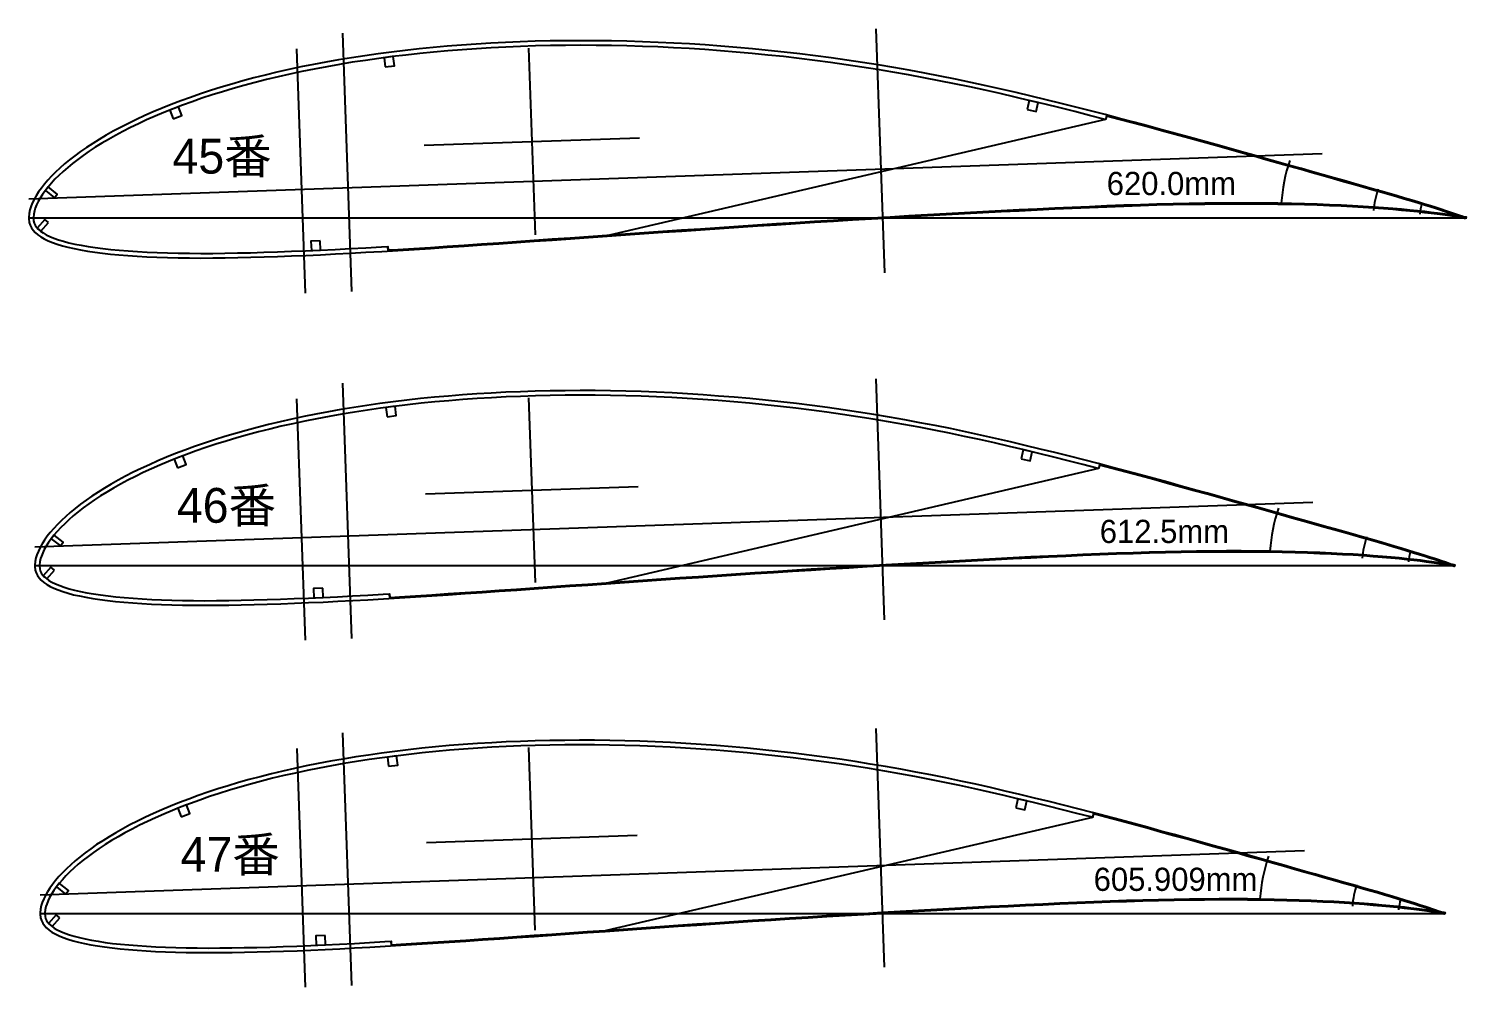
# Model space of a CAD drawing. Header units: metres. Extents: x -217 to 403, y -3621 to 82.
# Drawn here: x -217 to 403, y -332 to 82 of the extents above; entities that cross this region are included whole.
import ezdxf

# ---------------------------------------------------------------- set-up
doc = ezdxf.new("R2010")
doc.units = ezdxf.units.M
for name, color, linetype in [('FoilLayer', 7, 'Continuous'), ('RefFoilLayer', 7, 'Continuous'), ('StringerLayer', 7, 'Continuous'), ('SubLayer', 7, 'Continuous'), ('TextLayer', 7, 'Continuous')]:
    doc.layers.add(name, color=color, linetype=linetype)
doc.styles.add('MSゴシック', font='bigfont')

msp = doc.modelspace()

# ---------------------------------------------------------------- linework, layer by layer
at = {"layer": 'FoilLayer'}
for p, q in [((248, 44.34), (247.49, 42.4)), ((247.49, 42.4), (31, -8.04)), ((-62, -14.31), (-62.12, -12.31)), ((244.49, -108.13), (30.62, -157.94)), ((245, -106.2), (244.49, -108.13)), ((-61.25, -164.14), (-61.37, -162.14)), ((241.86, -258.61), (30.3, -307.85)), ((242.36, -256.67), (241.86, -258.61)), ((-60.59, -313.98), (-60.71, -311.99))]:
    msp.add_line(p, q, dxfattribs=at)
for points in [[(402.85, -0.39), (402.73, -0.35), (402.36, -0.23), (401.78, -0.02), (400.98, 0.26), (399.98, 0.6), (398.77, 1.02), (397.37, 1.49), (395.77, 2.02), (393.99, 2.62), (392.02, 3.25), (389.86, 3.95), (387.52, 4.69), (385, 5.47), (382.29, 6.3), (379.41, 7.17), (376.35, 8.08), (373.13, 9.04), (369.72, 10.03), (366.15, 11.06), (362.4, 12.12), (358.49, 13.24), (354.42, 14.39), (350.19, 15.59), (345.82, 16.83), (341.3, 18.11), (336.63, 19.42), (331.84, 20.78), (326.91, 22.17), (321.87, 23.59), (316.7, 25.04), (311.4, 26.53), (306, 28.04), (300.5, 29.58), (294.91, 31.14), (289.22, 32.72), (283.43, 34.31), (277.56, 35.92), (271.62, 37.55), (265.61, 39.2), (259.53, 40.83), (253.39, 42.46), (247.89, 43.9), (247.49, 42.4), (246.79, 42.59), (240.53, 44.2), (234.23, 45.81), (227.88, 47.39), (221.46, 48.96), (215.01, 50.51), (208.52, 52.05), (202.01, 53.56), (195.49, 55.03), (188.95, 56.46), (182.38, 57.83), (175.76, 59.15), (169.13, 60.43), (162.47, 61.66), (155.8, 62.84), (149.1, 63.96), (142.38, 65.02), (135.64, 66.03), (128.89, 66.98), (122.13, 67.88), (115.35, 68.72), (108.58, 69.51), (101.79, 70.22), (95, 70.89), (88.21, 71.5), (81.42, 72.05), (74.64, 72.55), (67.89, 72.99), (61.14, 73.37), (54.4, 73.68), (47.69, 73.94), (40.99, 74.14), (34.34, 74.29), (27.71, 74.38), (21.13, 74.4), (14.56, 74.36), (8.02, 74.27), (1.55, 74.13), (-4.89, 73.92), (-11.26, 73.66), (-17.59, 73.34), (-23.87, 72.95), (-30.1, 72.51), (-36.27, 72.03), (-42.35, 71.49), (-48.37, 70.89), (-54.33, 70.22), (-60.22, 69.51), (-66.03, 68.74), (-71.77, 67.92), (-77.42, 67.07), (-82.98, 66.15), (-88.45, 65.18), (-93.85, 64.16), (-99.15, 63.1), (-104.36, 61.98), (-109.47, 60.84), (-114.46, 59.65), (-119.37, 58.4), (-124.17, 57.11), (-128.88, 55.77), (-133.47, 54.41), (-137.95, 53), (-142.32, 51.56), (-146.58, 50.09), (-150.72, 48.57), (-154.76, 47.03), (-158.68, 45.46), (-162.48, 43.87), (-166.14, 42.25), (-169.69, 40.6), (-173.11, 38.94), (-176.42, 37.25), (-179.59, 35.56), (-182.64, 33.85), (-185.54, 32.15), (-188.31, 30.42), (-190.95, 28.68), (-193.48, 26.93), (-195.86, 25.19), (-198.11, 23.46), (-200.2, 21.74), (-202.16, 20.02), (-203.99, 18.3), (-205.68, 16.6), (-207.24, 14.91), (-208.66, 13.26), (-209.94, 11.63), (-211.07, 10.05), (-212.06, 8.53), (-212.91, 7.02), (-213.59, 5.63), (-214.18, 4.12), (-214.57, 3.04), (-214.85, 1.62), (-215, 0.19), (-215.01, -0.1), (-214.9, -1.35), (-214.63, -2.25), (-214.23, -3.11), (-213.62, -4), (-212.87, -4.87), (-211.93, -5.71), (-210.83, -6.51), (-209.52, -7.28), (-207.95, -8.01), (-206.15, -8.73), (-204.13, -9.44), (-201.98, -10.11), (-199.64, -10.74), (-197.09, -11.31), (-194.34, -11.85), (-191.4, -12.36), (-188.3, -12.85), (-185.03, -13.28), (-181.58, -13.65), (-177.93, -13.98), (-174.09, -14.29), (-170.1, -14.58), (-165.96, -14.82), (-161.66, -15), (-157.18, -15.13), (-152.51, -15.23), (-147.7, -15.3), (-142.74, -15.34), (-137.64, -15.32), (-132.36, -15.25), (-126.91, -15.15), (-121.31, -15.03), (-115.59, -14.88), (-109.73, -14.69), (-103.72, -14.45), (-97.55, -14.18), (-91.25, -13.9), (-84.83, -13.6), (-78.31, -13.26), (-71.65, -12.88), (-64.85, -12.47), (-62.12, -12.31), (-62.03, -13.86), (-57.84, -13.61), (-50.82, -13.19), (-43.71, -12.75), (-36.49, -12.26), (-29.16, -11.75), (-21.73, -11.25), (-14.22, -10.75), (-6.63, -10.23), (1.03, -9.68), (8.78, -9.13), (16.6, -8.58), (24.49, -8.04), (32.41, -7.49), (40.39, -6.92), (48.44, -6.35), (56.53, -5.79), (64.64, -5.24), (72.78, -4.69), (80.93, -4.13), (89.13, -3.57), (97.35, -3.04), (105.56, -2.52), (113.75, -2.01), (121.94, -1.48), (130.14, -0.96), (138.32, -0.47), (146.48, 0), (154.58, 0.47), (162.66, 0.95), (170.72, 1.42), (178.73, 1.86), (186.68, 2.28), (194.57, 2.7), (202.41, 3.13), (210.2, 3.53), (217.92, 3.9), (225.56, 4.26), (233.11, 4.61), (240.6, 4.95), (248.01, 5.26), (255.33, 5.53), (262.54, 5.76), (269.63, 5.99), (276.64, 6.18), (283.53, 6.32), (290.28, 6.41), (296.88, 6.48), (303.34, 6.52), (309.67, 6.53), (315.84, 6.48), (321.84, 6.4), (327.65, 6.3), (333.3, 6.17), (338.77, 6.01), (344.05, 5.81), (349.12, 5.58), (353.99, 5.34), (358.67, 5.08), (363.15, 4.8), (367.39, 4.47), (371.41, 4.14), (375.18, 3.81), (378.75, 3.49), (382.07, 3.15), (385.17, 2.81), (388.01, 2.47), (390.61, 2.14), (392.96, 1.83), (395.06, 1.55), (396.92, 1.29), (398.53, 1.06), (399.9, 0.86), (401.02, 0.69), (401.91, 0.56), (402.54, 0.46), (402.94, 0.4), (403.08, 0.37)], [(397.98, -150.39), (397.86, -150.35), (397.49, -150.23), (396.92, -150.03), (396.13, -149.75), (395.14, -149.41), (393.95, -149), (392.56, -148.53), (390.98, -148.01), (389.22, -147.42), (387.27, -146.79), (385.15, -146.1), (382.83, -145.38), (380.34, -144.61), (377.66, -143.78), (374.82, -142.92), (371.8, -142.02), (368.61, -141.08), (365.25, -140.1), (361.72, -139.08), (358.02, -138.03), (354.15, -136.93), (350.13, -135.79), (345.96, -134.6), (341.64, -133.38), (337.17, -132.12), (332.56, -130.82), (327.82, -129.48), (322.96, -128.11), (317.97, -126.7), (312.86, -125.26), (307.63, -123.8), (302.3, -122.31), (296.86, -120.78), (291.34, -119.24), (285.72, -117.68), (280, -116.11), (274.2, -114.52), (268.33, -112.91), (262.39, -111.28), (256.39, -109.67), (250.32, -108.06), (244.89, -106.63), (244.49, -108.13), (243.8, -107.95), (237.62, -106.35), (231.39, -104.77), (225.12, -103.2), (218.78, -101.66), (212.4, -100.13), (205.99, -98.6), (199.57, -97.11), (193.12, -95.66), (186.66, -94.25), (180.17, -92.9), (173.63, -91.59), (167.08, -90.32), (160.5, -89.11), (153.91, -87.95), (147.29, -86.84), (140.66, -85.79), (134, -84.79), (127.32, -83.85), (120.65, -82.97), (113.96, -82.14), (107.26, -81.36), (100.56, -80.65), (93.85, -80), (87.14, -79.39), (80.44, -78.85), (73.74, -78.35), (67.06, -77.92), (60.4, -77.55), (53.75, -77.23), (47.11, -76.98), (40.5, -76.78), (33.93, -76.63), (27.38, -76.54), (20.87, -76.52), (14.38, -76.56), (7.93, -76.65), (1.53, -76.79), (-4.83, -77), (-11.12, -77.25), (-17.38, -77.58), (-23.58, -77.95), (-29.74, -78.39), (-35.83, -78.87), (-41.84, -79.4), (-47.78, -79.99), (-53.67, -80.65), (-59.48, -81.36), (-65.23, -82.12), (-70.9, -82.92), (-76.48, -83.77), (-81.97, -84.67), (-87.38, -85.63), (-92.71, -86.64), (-97.95, -87.69), (-103.1, -88.79), (-108.14, -89.92), (-113.07, -91.1), (-117.92, -92.33), (-122.66, -93.61), (-127.31, -94.93), (-131.85, -96.27), (-136.28, -97.66), (-140.59, -99.08), (-144.8, -100.54), (-148.89, -102.04), (-152.88, -103.57), (-156.75, -105.12), (-160.5, -106.69), (-164.12, -108.28), (-167.62, -109.91), (-171.01, -111.55), (-174.28, -113.22), (-177.41, -114.89), (-180.42, -116.58), (-183.29, -118.26), (-186.02, -119.97), (-188.63, -121.68), (-191.12, -123.42), (-193.48, -125.13), (-195.69, -126.84), (-197.77, -128.54), (-199.7, -130.24), (-201.5, -131.94), (-203.17, -133.62), (-204.71, -135.29), (-206.11, -136.91), (-207.38, -138.52), (-208.5, -140.08), (-209.47, -141.59), (-210.31, -143.08), (-210.98, -144.44), (-211.57, -145.94), (-211.95, -147), (-212.23, -148.4), (-212.37, -149.82), (-212.38, -150.1), (-212.28, -151.33), (-212.01, -152.21), (-211.62, -153.06), (-211.02, -153.94), (-210.28, -154.79), (-209.36, -155.62), (-208.27, -156.41), (-206.98, -157.17), (-205.43, -157.89), (-203.65, -158.6), (-201.66, -159.3), (-199.53, -159.97), (-197.22, -160.59), (-194.7, -161.15), (-191.99, -161.68), (-189.08, -162.19), (-186.02, -162.67), (-182.79, -163.09), (-179.38, -163.46), (-175.77, -163.79), (-171.98, -164.1), (-168.04, -164.38), (-163.96, -164.61), (-159.7, -164.79), (-155.28, -164.92), (-150.67, -165.02), (-145.91, -165.1), (-141.01, -165.13), (-135.97, -165.11), (-130.76, -165.04), (-125.38, -164.94), (-119.84, -164.83), (-114.19, -164.68), (-108.4, -164.48), (-102.47, -164.25), (-96.38, -163.98), (-90.15, -163.71), (-83.81, -163.41), (-77.36, -163.08), (-70.79, -162.7), (-64.07, -162.3), (-61.37, -162.14), (-61.28, -163.69), (-57.14, -163.44), (-50.21, -163.03), (-43.18, -162.59), (-36.05, -162.1), (-28.81, -161.61), (-21.47, -161.11), (-14.05, -160.62), (-6.55, -160.1), (1.02, -159.56), (8.67, -159.01), (16.4, -158.47), (24.19, -157.94), (32.02, -157.39), (39.9, -156.83), (47.85, -156.26), (55.84, -155.71), (63.86, -155.17), (71.9, -154.63), (79.95, -154.08), (88.05, -153.53), (96.17, -152.99), (104.28, -152.48), (112.37, -151.98), (120.47, -151.46), (128.57, -150.95), (136.65, -150.46), (144.71, -149.99), (152.71, -149.53), (160.69, -149.05), (168.65, -148.6), (176.57, -148.16), (184.42, -147.74), (192.21, -147.33), (199.96, -146.9), (207.65, -146.51), (215.29, -146.14), (222.83, -145.79), (230.29, -145.44), (237.69, -145.1), (245.01, -144.8), (252.24, -144.53), (259.36, -144.3), (266.37, -144.08), (273.29, -143.89), (280.1, -143.75), (286.77, -143.66), (293.29, -143.6), (299.67, -143.55), (305.93, -143.55), (312.02, -143.59), (317.95, -143.67), (323.69, -143.77), (329.27, -143.9), (334.67, -144.06), (339.89, -144.26), (344.9, -144.48), (349.71, -144.72), (354.33, -144.98), (358.76, -145.26), (362.95, -145.58), (366.91, -145.9), (370.65, -146.23), (374.17, -146.55), (377.45, -146.88), (380.51, -147.22), (383.32, -147.55), (385.88, -147.88), (388.21, -148.18), (390.28, -148.46), (392.12, -148.72), (393.71, -148.95), (395.06, -149.14), (396.17, -149.31), (397.05, -149.45), (397.67, -149.54), (398.07, -149.6), (398.21, -149.62)], [(393.69, -300.39), (393.58, -300.35), (393.21, -300.23), (392.64, -300.03), (391.86, -299.76), (390.88, -299.42), (389.7, -299.01), (388.34, -298.55), (386.77, -298.03), (385.03, -297.45), (383.11, -296.83), (381, -296.15), (378.71, -295.43), (376.25, -294.67), (373.6, -293.86), (370.78, -293), (367.8, -292.11), (364.64, -291.18), (361.32, -290.21), (357.82, -289.2), (354.16, -288.16), (350.34, -287.07), (346.36, -285.95), (342.23, -284.77), (337.96, -283.56), (333.54, -282.32), (328.98, -281.03), (324.29, -279.7), (319.48, -278.35), (314.55, -276.95), (309.5, -275.54), (304.32, -274.09), (299.04, -272.61), (293.67, -271.1), (288.2, -269.57), (282.64, -268.03), (276.99, -266.48), (271.25, -264.9), (265.44, -263.31), (259.57, -261.7), (253.63, -260.11), (247.63, -258.52), (242.25, -257.11), (241.86, -258.61), (241.17, -258.42), (235.06, -256.85), (228.9, -255.28), (222.69, -253.73), (216.42, -252.2), (210.11, -250.68), (203.77, -249.18), (197.41, -247.7), (191.04, -246.26), (184.65, -244.87), (178.22, -243.53), (171.76, -242.24), (165.28, -240.99), (158.77, -239.78), (152.25, -238.64), (145.7, -237.54), (139.14, -236.5), (132.55, -235.52), (125.95, -234.59), (119.35, -233.71), (112.73, -232.89), (106.11, -232.12), (99.48, -231.42), (92.84, -230.77), (86.2, -230.17), (79.57, -229.63), (72.95, -229.15), (66.34, -228.72), (59.75, -228.35), (53.17, -228.04), (46.6, -227.79), (40.06, -227.59), (33.56, -227.44), (27.08, -227.36), (20.65, -227.33), (14.23, -227.37), (7.84, -227.46), (1.51, -227.6), (-4.78, -227.8), (-11, -228.06), (-17.19, -228.38), (-23.33, -228.75), (-29.42, -229.18), (-35.44, -229.66), (-41.39, -230.18), (-47.26, -230.77), (-53.09, -231.42), (-58.84, -232.12), (-64.52, -232.87), (-70.13, -233.67), (-75.65, -234.5), (-81.08, -235.4), (-86.43, -236.34), (-91.71, -237.34), (-96.89, -238.38), (-101.98, -239.47), (-106.97, -240.59), (-111.85, -241.75), (-116.64, -242.97), (-121.33, -244.23), (-125.94, -245.54), (-130.42, -246.87), (-134.8, -248.24), (-139.07, -249.65), (-143.23, -251.1), (-147.28, -252.58), (-151.23, -254.09), (-155.06, -255.62), (-158.76, -257.17), (-162.35, -258.75), (-165.81, -260.36), (-169.16, -261.98), (-172.39, -263.63), (-175.49, -265.29), (-178.47, -266.96), (-181.3, -268.62), (-184.01, -270.31), (-186.59, -272.01), (-189.05, -273.72), (-191.38, -275.42), (-193.57, -277.11), (-195.62, -278.79), (-197.53, -280.47), (-199.32, -282.15), (-200.97, -283.81), (-202.49, -285.46), (-203.88, -287.07), (-205.13, -288.66), (-206.24, -290.2), (-207.2, -291.69), (-208.03, -293.16), (-208.69, -294.51), (-209.27, -295.99), (-209.65, -297.04), (-209.93, -298.42), (-210.07, -299.82), (-210.08, -300.09), (-209.97, -301.31), (-209.71, -302.18), (-209.32, -303.02), (-208.73, -303.88), (-208, -304.72), (-207.09, -305.54), (-206.02, -306.33), (-204.74, -307.07), (-203.21, -307.79), (-201.45, -308.49), (-199.48, -309.18), (-197.37, -309.84), (-195.09, -310.45), (-192.6, -311.01), (-189.92, -311.54), (-187.04, -312.04), (-184.01, -312.51), (-180.82, -312.93), (-177.45, -313.3), (-173.88, -313.62), (-170.13, -313.92), (-166.23, -314.2), (-162.19, -314.43), (-157.98, -314.61), (-153.61, -314.74), (-149.05, -314.84), (-144.34, -314.91), (-139.5, -314.94), (-134.51, -314.92), (-129.35, -314.86), (-124.03, -314.76), (-118.55, -314.65), (-112.96, -314.5), (-107.24, -314.31), (-101.37, -314.08), (-95.34, -313.81), (-89.18, -313.54), (-82.91, -313.24), (-76.53, -312.92), (-70.03, -312.55), (-63.38, -312.15), (-60.71, -311.99), (-60.62, -313.54), (-56.52, -313.29), (-49.67, -312.88), (-42.72, -312.45), (-35.67, -311.97), (-28.5, -311.48), (-21.24, -310.98), (-13.89, -310.5), (-6.48, -309.99), (1, -309.45), (8.58, -308.91), (16.23, -308.37), (23.93, -307.85), (31.68, -307.31), (39.47, -306.75), (47.33, -306.19), (55.24, -305.65), (63.17, -305.11), (71.12, -304.57), (79.09, -304.03), (87.1, -303.48), (95.13, -302.96), (103.16, -302.45), (111.17, -301.95), (119.17, -301.44), (127.18, -300.93), (135.18, -300.45), (143.15, -299.99), (151.07, -299.53), (158.96, -299.06), (166.84, -298.61), (174.67, -298.18), (182.44, -297.76), (190.15, -297.35), (197.81, -296.93), (205.42, -296.54), (212.97, -296.18), (220.43, -295.83), (227.81, -295.48), (235.13, -295.15), (242.37, -294.85), (249.52, -294.59), (256.57, -294.36), (263.51, -294.14), (270.35, -293.95), (277.08, -293.81), (283.69, -293.72), (290.13, -293.66), (296.45, -293.62), (302.63, -293.61), (308.67, -293.65), (314.53, -293.73), (320.21, -293.84), (325.72, -293.96), (331.07, -294.12), (336.23, -294.32), (341.19, -294.54), (345.95, -294.77), (350.52, -295.02), (354.9, -295.3), (359.04, -295.62), (362.97, -295.94), (366.66, -296.26), (370.14, -296.58), (373.39, -296.91), (376.41, -297.24), (379.2, -297.57), (381.73, -297.89), (384.03, -298.2), (386.08, -298.48), (387.9, -298.73), (389.47, -298.95), (390.81, -299.15), (391.91, -299.31), (392.78, -299.45), (393.39, -299.54), (393.79, -299.6), (393.92, -299.62)]]:
    msp.add_lwpolyline(points, close=True, dxfattribs=at)
at = {"layer": 'RefFoilLayer'}
for points in [[(403, 0.03), (402.88, 0.07), (402.51, 0.2), (401.93, 0.4), (401.13, 0.68), (400.12, 1.03), (398.91, 1.44), (397.51, 1.92), (395.91, 2.45), (394.13, 3.04), (392.16, 3.68), (390, 4.38), (387.65, 5.12), (385.13, 5.9), (382.42, 6.73), (379.54, 7.6), (376.48, 8.51), (373.25, 9.47), (369.85, 10.46), (366.27, 11.49), (362.53, 12.56), (358.61, 13.67), (354.54, 14.82), (350.32, 16.03), (345.95, 17.26), (341.42, 18.54), (336.76, 19.85), (331.96, 21.21), (327.04, 22.6), (321.99, 24.03), (316.82, 25.48), (311.52, 26.96), (306.12, 28.47), (300.62, 30.02), (295.03, 31.58), (289.34, 33.15), (283.55, 34.75), (277.68, 36.36), (271.74, 37.99), (265.72, 39.63), (259.65, 41.26), (253.5, 42.89), (247.29, 44.52), (241.03, 46.14), (234.71, 47.75), (228.35, 49.33), (221.93, 50.9), (215.47, 52.45), (208.97, 54), (202.45, 55.51), (195.92, 56.99), (189.36, 58.42), (182.77, 59.79), (176.14, 61.12), (169.49, 62.4), (162.82, 63.63), (156.13, 64.81), (149.41, 65.93), (142.68, 67), (135.92, 68.01), (129.15, 68.96), (122.37, 69.86), (115.58, 70.71), (108.79, 71.49), (101.99, 72.21), (95.18, 72.88), (88.37, 73.49), (81.57, 74.04), (74.77, 74.54), (68, 74.99), (61.23, 75.36), (54.48, 75.68), (47.75, 75.94), (41.04, 76.14), (34.37, 76.29), (27.72, 76.38), (21.11, 76.4), (14.53, 76.36), (7.98, 76.27), (1.48, 76.13), (-4.97, 75.92), (-11.36, 75.66), (-17.71, 75.33), (-24.01, 74.95), (-30.26, 74.51), (-36.44, 74.02), (-42.55, 73.48), (-48.59, 72.88), (-54.57, 72.21), (-60.48, 71.49), (-66.31, 70.72), (-72.07, 69.9), (-77.74, 69.04), (-83.32, 68.12), (-88.82, 67.15), (-94.24, 66.12), (-99.57, 65.05), (-104.8, 63.94), (-109.94, 62.78), (-114.96, 61.59), (-119.89, 60.33), (-124.72, 59.03), (-129.45, 57.69), (-134.07, 56.32), (-138.58, 54.9), (-142.98, 53.45), (-147.27, 51.96), (-151.44, 50.44), (-155.51, 48.88), (-159.46, 47.3), (-163.28, 45.7), (-166.98, 44.06), (-170.56, 42.4), (-174.02, 40.72), (-177.36, 39.02), (-180.57, 37.31), (-183.66, 35.58), (-186.6, 33.85), (-189.42, 32.09), (-192.09, 30.33), (-194.65, 28.55), (-197.09, 26.77), (-199.37, 25.01), (-201.52, 23.24), (-203.53, 21.48), (-205.41, 19.71), (-207.15, 17.96), (-208.75, 16.21), (-210.23, 14.5), (-211.56, 12.8), (-212.75, 11.14), (-213.8, 9.5), (-214.71, 7.89), (-215.46, 6.36), (-216.07, 4.77), (-216.53, 3.42), (-216.84, 1.81), (-217, 0.19), (-216.99, -0.33), (-216.8, -1.97), (-216.42, -3.14), (-215.87, -4.26), (-215.12, -5.33), (-214.2, -6.36), (-213.1, -7.33), (-211.83, -8.25), (-210.37, -9.09), (-208.69, -9.87), (-206.81, -10.62), (-204.73, -11.35), (-202.49, -12.05), (-200.07, -12.69), (-197.48, -13.27), (-194.69, -13.82), (-191.7, -14.34), (-188.56, -14.83), (-185.25, -15.26), (-181.76, -15.64), (-178.09, -15.98), (-174.23, -16.29), (-170.21, -16.57), (-166.05, -16.81), (-161.72, -16.99), (-157.22, -17.13), (-152.54, -17.23), (-147.71, -17.3), (-142.73, -17.34), (-137.61, -17.32), (-132.32, -17.25), (-126.87, -17.15), (-121.26, -17.03), (-115.52, -16.88), (-109.65, -16.68), (-103.64, -16.45), (-97.47, -16.18), (-91.15, -15.9), (-84.73, -15.59), (-78.2, -15.26), (-71.53, -14.88), (-64.74, -14.47), (-57.81, -14.06), (-50.79, -13.64), (-43.68, -13.19), (-36.46, -12.7), (-29.13, -12.2), (-21.7, -11.7), (-14.19, -11.2), (-6.6, -10.68), (1.06, -10.13), (8.81, -9.58), (16.64, -9.03), (24.52, -8.49), (32.45, -7.94), (40.43, -7.37), (48.47, -6.8), (56.56, -6.24), (64.67, -5.69), (72.81, -5.14), (80.96, -4.58), (89.16, -4.02), (97.37, -3.48), (105.58, -2.97), (113.78, -2.46), (121.97, -1.93), (130.17, -1.41), (138.35, -0.92), (146.5, -0.45), (154.61, 0.02), (162.69, 0.5), (170.74, 0.97), (178.76, 1.41), (186.71, 1.83), (194.59, 2.25), (202.43, 2.68), (210.22, 3.08), (217.94, 3.45), (225.58, 3.81), (233.13, 4.16), (240.62, 4.5), (248.03, 4.81), (255.34, 5.08), (262.55, 5.31), (269.65, 5.54), (276.65, 5.73), (283.53, 5.87), (290.29, 5.96), (296.88, 6.03), (303.34, 6.07), (309.67, 6.08), (315.84, 6.03), (321.83, 5.95), (327.64, 5.85), (333.29, 5.72), (338.75, 5.56), (344.03, 5.36), (349.1, 5.13), (353.97, 4.89), (358.64, 4.63), (363.11, 4.35), (367.36, 4.02), (371.37, 3.7), (375.14, 3.37), (378.7, 3.04), (382.02, 2.7), (385.11, 2.36), (387.96, 2.03), (390.55, 1.7), (392.9, 1.39), (395, 1.1), (396.86, 0.84), (398.46, 0.61), (399.83, 0.42), (400.95, 0.25), (401.84, 0.11), (402.47, 0.01), (402.86, -0.04), (403, -0.07)], [(398.12, -149.97), (398, -149.93), (397.64, -149.8), (397.07, -149.6), (396.28, -149.33), (395.28, -148.98), (394.09, -148.57), (392.7, -148.11), (391.12, -147.58), (389.36, -146.99), (387.41, -146.36), (385.28, -145.68), (382.97, -144.95), (380.47, -144.17), (377.8, -143.35), (374.95, -142.49), (371.93, -141.59), (368.74, -140.65), (365.37, -139.67), (361.84, -138.65), (358.14, -137.6), (354.27, -136.49), (350.25, -135.35), (346.08, -134.17), (341.76, -132.95), (337.29, -131.69), (332.68, -130.39), (327.94, -129.05), (323.08, -127.67), (318.09, -126.26), (312.98, -124.83), (307.75, -123.37), (302.42, -121.87), (296.99, -120.35), (291.46, -118.8), (285.84, -117.25), (280.12, -115.67), (274.32, -114.08), (268.45, -112.47), (262.51, -110.85), (256.5, -109.24), (250.43, -107.63), (244.3, -106.02), (238.11, -104.42), (231.88, -102.83), (225.59, -101.26), (219.25, -99.71), (212.86, -98.18), (206.44, -96.66), (200.01, -95.16), (193.55, -93.7), (187.07, -92.29), (180.56, -90.93), (174.01, -89.62), (167.44, -88.36), (160.85, -87.14), (154.24, -85.97), (147.6, -84.86), (140.95, -83.81), (134.28, -82.81), (127.59, -81.87), (120.89, -80.98), (114.19, -80.15), (107.47, -79.37), (100.75, -78.66), (94.03, -78), (87.3, -77.4), (80.58, -76.85), (73.87, -76.36), (67.18, -75.92), (60.49, -75.55), (53.82, -75.24), (47.17, -74.98), (40.54, -74.78), (33.95, -74.63), (27.39, -74.54), (20.86, -74.52), (14.35, -74.56), (7.88, -74.65), (1.46, -74.79), (-4.91, -75), (-11.23, -75.25), (-17.5, -75.58), (-23.72, -75.96), (-29.9, -76.39), (-36, -76.88), (-42.04, -77.41), (-48, -78), (-53.91, -78.67), (-59.74, -79.38), (-65.51, -80.14), (-71.2, -80.94), (-76.8, -81.8), (-82.32, -82.7), (-87.75, -83.66), (-93.1, -84.67), (-98.36, -85.73), (-103.53, -86.84), (-108.61, -87.98), (-113.57, -89.16), (-118.44, -90.4), (-123.21, -91.68), (-127.88, -93.01), (-132.44, -94.36), (-136.9, -95.76), (-141.25, -97.19), (-145.49, -98.66), (-149.61, -100.17), (-153.63, -101.71), (-157.53, -103.27), (-161.31, -104.86), (-164.96, -106.47), (-168.5, -108.11), (-171.92, -109.77), (-175.22, -111.45), (-178.39, -113.14), (-181.43, -114.85), (-184.34, -116.56), (-187.12, -118.3), (-189.77, -120.04), (-192.3, -121.8), (-194.7, -123.55), (-196.96, -125.3), (-199.09, -127.04), (-201.07, -128.78), (-202.92, -130.53), (-204.64, -132.26), (-206.23, -133.98), (-207.69, -135.68), (-209, -137.36), (-210.18, -139), (-211.21, -140.61), (-212.11, -142.2), (-212.85, -143.72), (-213.46, -145.29), (-213.92, -146.63), (-214.22, -148.21), (-214.37, -149.82), (-214.37, -150.33), (-214.18, -151.95), (-213.81, -153.1), (-213.25, -154.21), (-212.51, -155.27), (-211.61, -156.28), (-210.52, -157.25), (-209.27, -158.15), (-207.82, -158.98), (-206.17, -159.75), (-204.31, -160.49), (-202.25, -161.21), (-200.04, -161.9), (-197.65, -162.54), (-195.09, -163.11), (-192.33, -163.65), (-189.38, -164.17), (-186.28, -164.65), (-183.01, -165.08), (-179.57, -165.45), (-175.93, -165.78), (-172.12, -166.09), (-168.15, -166.37), (-164.04, -166.61), (-159.76, -166.79), (-155.32, -166.92), (-150.7, -167.02), (-145.93, -167.1), (-141.01, -167.13), (-135.95, -167.11), (-130.72, -167.04), (-125.33, -166.94), (-119.79, -166.83), (-114.12, -166.68), (-108.32, -166.48), (-102.38, -166.25), (-96.29, -165.98), (-90.05, -165.7), (-83.71, -165.4), (-77.25, -165.07), (-70.67, -164.7), (-63.95, -164.3), (-57.11, -163.89), (-50.18, -163.48), (-43.15, -163.03), (-36.02, -162.55), (-28.78, -162.05), (-21.44, -161.56), (-14.01, -161.07), (-6.52, -160.55), (1.05, -160.01), (8.7, -159.46), (16.43, -158.92), (24.23, -158.39), (32.05, -157.84), (39.94, -157.28), (47.88, -156.71), (55.87, -156.16), (63.89, -155.62), (71.93, -155.08), (79.98, -154.53), (88.08, -153.98), (96.2, -153.44), (104.31, -152.93), (112.4, -152.43), (120.49, -151.9), (128.59, -151.4), (136.68, -150.91), (144.73, -150.44), (152.74, -149.98), (160.72, -149.5), (168.68, -149.04), (176.6, -148.61), (184.45, -148.19), (192.24, -147.78), (199.98, -147.35), (207.67, -146.96), (215.31, -146.59), (222.85, -146.24), (230.31, -145.89), (237.71, -145.55), (245.03, -145.25), (252.25, -144.98), (259.38, -144.75), (266.38, -144.53), (273.3, -144.34), (280.1, -144.2), (286.78, -144.11), (293.29, -144.05), (299.67, -144), (305.92, -144), (312.02, -144.04), (317.94, -144.12), (323.68, -144.22), (329.25, -144.35), (334.66, -144.51), (339.87, -144.71), (344.88, -144.93), (349.69, -145.17), (354.31, -145.42), (358.72, -145.71), (362.91, -146.02), (366.87, -146.35), (370.6, -146.67), (374.12, -147), (377.4, -147.33), (380.45, -147.67), (383.27, -148), (385.83, -148.32), (388.15, -148.63), (390.22, -148.91), (392.05, -149.17), (393.64, -149.39), (395, -149.59), (396.1, -149.75), (396.98, -149.89), (397.6, -149.99), (397.99, -150.04), (398.12, -150.07)], [(393.84, -299.97), (393.72, -299.93), (393.36, -299.81), (392.79, -299.61), (392.01, -299.33), (391.03, -298.99), (389.85, -298.59), (388.48, -298.13), (386.92, -297.61), (385.17, -297.02), (383.24, -296.4), (381.13, -295.72), (378.84, -295), (376.38, -294.24), (373.73, -293.43), (370.91, -292.57), (367.93, -291.68), (364.77, -290.75), (361.44, -289.78), (357.95, -288.77), (354.29, -287.73), (350.46, -286.64), (346.48, -285.51), (342.36, -284.34), (338.08, -283.13), (333.66, -281.88), (329.1, -280.6), (324.41, -279.27), (319.6, -277.91), (314.67, -276.52), (309.62, -275.1), (304.44, -273.65), (299.16, -272.18), (293.79, -270.67), (288.32, -269.14), (282.76, -267.6), (277.11, -266.04), (271.37, -264.47), (265.56, -262.87), (259.68, -261.27), (253.74, -259.68), (247.74, -258.08), (241.67, -256.49), (235.55, -254.91), (229.38, -253.34), (223.16, -251.79), (216.89, -250.25), (210.57, -248.74), (204.22, -247.23), (197.85, -245.75), (191.47, -244.31), (185.06, -242.91), (178.62, -241.57), (172.14, -240.27), (165.64, -239.02), (159.12, -237.81), (152.58, -236.66), (146.02, -235.57), (139.44, -234.52), (132.83, -233.54), (126.21, -232.6), (119.59, -231.72), (112.96, -230.9), (106.32, -230.13), (99.67, -229.43), (93.02, -228.78), (86.36, -228.18), (79.72, -227.64), (73.08, -227.15), (66.45, -226.72), (59.84, -226.35), (53.24, -226.04), (46.66, -225.79), (40.11, -225.59), (33.59, -225.44), (27.09, -225.36), (20.63, -225.33), (14.2, -225.37), (7.8, -225.46), (1.45, -225.6), (-4.86, -225.8), (-11.11, -226.06), (-17.31, -226.38), (-23.47, -226.76), (-29.58, -227.19), (-35.62, -227.66), (-41.58, -228.19), (-47.49, -228.78), (-53.33, -229.43), (-59.1, -230.14), (-64.8, -230.89), (-70.43, -231.69), (-75.98, -232.53), (-81.43, -233.43), (-86.8, -234.38), (-92.1, -235.38), (-97.31, -236.43), (-102.42, -237.52), (-107.44, -238.64), (-112.34, -239.81), (-117.16, -241.04), (-121.88, -242.31), (-126.51, -243.62), (-131.02, -244.96), (-135.43, -246.35), (-139.73, -247.76), (-143.92, -249.22), (-148, -250.71), (-151.97, -252.23), (-155.83, -253.77), (-159.57, -255.34), (-163.19, -256.94), (-166.68, -258.56), (-170.07, -260.2), (-173.33, -261.87), (-176.47, -263.54), (-179.48, -265.23), (-182.36, -266.92), (-185.11, -268.64), (-187.73, -270.36), (-190.23, -272.1), (-192.61, -273.84), (-194.84, -275.56), (-196.94, -277.28), (-198.91, -279.01), (-200.74, -280.74), (-202.44, -282.45), (-204.01, -284.16), (-205.45, -285.83), (-206.75, -287.49), (-207.92, -289.12), (-208.94, -290.71), (-209.83, -292.29), (-210.56, -293.79), (-211.16, -295.34), (-211.61, -296.66), (-211.92, -298.23), (-212.07, -299.82), (-212.06, -300.33), (-211.87, -301.93), (-211.5, -303.07), (-210.96, -304.16), (-210.23, -305.21), (-209.33, -306.22), (-208.26, -307.17), (-207.01, -308.06), (-205.58, -308.88), (-203.95, -309.65), (-202.11, -310.38), (-200.08, -311.09), (-197.89, -311.77), (-195.53, -312.4), (-192.99, -312.97), (-190.26, -313.51), (-187.35, -314.02), (-184.27, -314.49), (-181.04, -314.92), (-177.63, -315.29), (-174.04, -315.61), (-170.27, -315.92), (-166.34, -316.2), (-162.27, -316.43), (-158.04, -316.61), (-153.65, -316.74), (-149.08, -316.84), (-144.36, -316.91), (-139.49, -316.94), (-134.49, -316.92), (-129.32, -316.86), (-123.98, -316.76), (-118.5, -316.64), (-112.9, -316.5), (-107.16, -316.31), (-101.28, -316.08), (-95.25, -315.81), (-89.08, -315.54), (-82.81, -315.24), (-76.42, -314.91), (-69.91, -314.54), (-63.26, -314.14), (-56.5, -313.74), (-49.64, -313.33), (-42.69, -312.89), (-35.63, -312.42), (-28.47, -311.92), (-21.21, -311.43), (-13.86, -310.95), (-6.45, -310.43), (1.04, -309.9), (8.61, -309.36), (16.26, -308.82), (23.96, -308.3), (31.71, -307.76), (39.51, -307.2), (47.37, -306.64), (55.27, -306.1), (63.2, -305.56), (71.15, -305.02), (79.12, -304.48), (87.13, -303.93), (95.16, -303.41), (103.18, -302.9), (111.19, -302.4), (119.2, -301.88), (127.21, -301.38), (135.21, -300.9), (143.17, -300.44), (151.09, -299.98), (158.99, -299.51), (166.86, -299.05), (174.7, -298.62), (182.46, -298.21), (190.17, -297.8), (197.83, -297.38), (205.44, -296.99), (212.99, -296.62), (220.45, -296.28), (227.84, -295.93), (235.15, -295.6), (242.39, -295.3), (249.54, -295.04), (256.59, -294.81), (263.52, -294.59), (270.36, -294.4), (277.09, -294.26), (283.69, -294.17), (290.14, -294.11), (296.45, -294.07), (302.63, -294.06), (308.66, -294.1), (314.52, -294.18), (320.2, -294.29), (325.71, -294.41), (331.05, -294.57), (336.21, -294.76), (341.17, -294.99), (345.92, -295.22), (350.49, -295.47), (354.86, -295.75), (359.01, -296.07), (362.93, -296.39), (366.62, -296.71), (370.09, -297.03), (373.34, -297.36), (376.36, -297.69), (379.14, -298.02), (381.67, -298.34), (383.97, -298.64), (386.02, -298.92), (387.84, -299.18), (389.41, -299.4), (390.74, -299.59), (391.84, -299.76), (392.71, -299.89), (393.33, -299.99), (393.71, -300.04), (393.84, -300.07)]]:
    msp.add_lwpolyline(points, close=True, dxfattribs=at)
at = {"layer": 'StringerLayer'}
for points in [[(-63.2, 65.08), (-59.23, 65.6), (-59.76, 69.57), (-63.72, 69.04), (-63.2, 65.08)], [(213.66, 46.72), (217.54, 45.79), (218.48, 49.67), (214.59, 50.61), (213.66, 46.72)], [(-154.72, 42.76), (-150.99, 44.19), (-152.42, 47.92), (-156.15, 46.49), (-154.72, 42.76)], [(-205.91, 8.66), (-204.68, 10.23), (-208.61, 13.32), (-209.84, 11.75), (-205.91, 8.66)], [(-208.51, -2.05), (-210, -0.72), (-213.32, -4.47), (-211.82, -5.79), (-208.51, -2.05)], [(-91.27, -9.9), (-95.26, -10.07), (-95.09, -14.07), (-91.09, -13.89), (-91.27, -9.9)], [(-62.45, -85.78), (-58.48, -85.26), (-59.01, -81.3), (-62.97, -81.82), (-62.45, -85.78)], [(-152.85, -107.84), (-149.11, -106.41), (-150.54, -102.67), (-154.28, -104.1), (-152.85, -107.84)], [(211.03, -103.91), (214.92, -104.84), (215.85, -100.96), (211.96, -100.02), (211.03, -103.91)], [(-203.36, -141.51), (-202.13, -139.93), (-206.06, -136.85), (-207.29, -138.42), (-203.36, -141.51)], [(-205.92, -151.97), (-207.42, -150.64), (-210.73, -154.39), (-209.24, -155.71), (-205.92, -151.97)], [(-90.14, -159.7), (-94.14, -159.88), (-93.96, -163.88), (-89.97, -163.7), (-90.14, -159.7)], [(-61.79, -236.54), (-57.82, -236.02), (-58.35, -232.05), (-62.31, -232.58), (-61.79, -236.54)], [(-151.2, -258.36), (-147.47, -256.93), (-148.89, -253.19), (-152.63, -254.62), (-151.2, -258.36)], [(208.72, -254.47), (212.61, -255.4), (213.55, -251.51), (209.66, -250.58), (208.72, -254.47)], [(-201.12, -291.65), (-199.88, -290.08), (-203.82, -286.99), (-205.05, -288.57), (-201.12, -291.65)], [(-203.65, -301.9), (-205.14, -300.57), (-208.46, -304.31), (-206.96, -305.64), (-203.65, -301.9)], [(-89.15, -309.53), (-93.15, -309.71), (-92.97, -313.71), (-88.98, -313.53), (-89.15, -309.53)]]:
    msp.add_lwpolyline(points, dxfattribs=at)
at = {"layer": 'SubLayer'}
for p, q in [((148.39, 81.54), (152.07, -23.79)), ((-81.68, 79.71), (-77.79, -31.82)), ((-101.45, 72.82), (-97.78, -32.52)), ((-1.41, 73.21), (1.41, -7.34)), ((-46.47, 31.31), (46.47, 34.56)), ((341, 27.59), (-217, 8.1)), ((-217, 0), (403, 0)), ((-81.66, -71.28), (-77.81, -181.47)), ((148.41, -69.38), (152.05, -173.44)), ((-101.44, -78.1), (-97.8, -182.16)), ((-1.39, -77.67), (1.39, -157.25)), ((-45.91, -119.07), (45.91, -115.86)), ((336.87, -122.75), (-214.37, -142)), ((-214.37, -150), (398.12, -150)), ((-81.64, -222.16), (-77.84, -331.16)), ((148.43, -220.19), (152.02, -323.13)), ((-101.42, -228.91), (-97.82, -331.86)), ((-1.37, -228.45), (1.37, -307.17)), ((-45.42, -269.4), (45.42, -266.23)), ((333.25, -273.04), (-212.07, -292.08)), ((-212.07, -300), (393.84, -300))]:
    msp.add_line(p, q, dxfattribs=at)
for centre, radius in [((403, 0), 80), ((403, 0), 40), ((403, 0), 20), ((398.12, -150), 80), ((398.12, -150), 40), ((398.12, -150), 20), ((393.84, -300), 80), ((393.84, -300), 40), ((393.84, -300), 20)]:
    msp.add_arc(centre, radius, 162, 175.5, dxfattribs=at)

# ---------------------------------------------------------------- texts
at = {"layer": 'TextLayer', "style": 'MSゴシック'}
for s, height, p in [('45番', 15, (-155, 19.08)), ('620.0mm', 10, (248, 9.81)), ('46番', 15, (-153.12, -131.52)), ('612.5mm', 10, (245, -140.25)), ('47番', 15, (-151.48, -282.04)), ('605.909mm', 10, (242.36, -290.3))]:
    msp.add_text(s, height=height, dxfattribs=at).set_placement(p)

doc.saveas('drawing.dxf')
